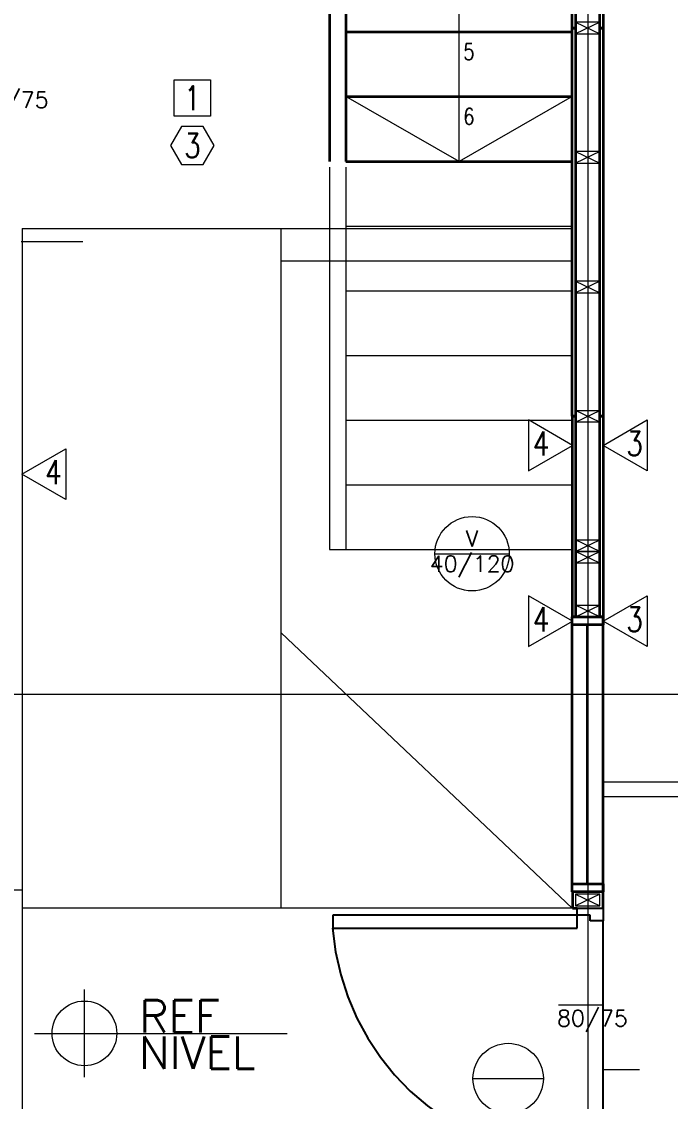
# Model space of a CAD drawing. Header units: inches. Extents: x 10.8 to 60.4, y 12.2 to 79.7.
# Drawn here: x 27.41 to 29.415, y 17.876 to 21.213 of the extents above; entities that cross this region are included whole.
import ezdxf
from ezdxf.enums import TextEntityAlignment as Align

# ---------------------------------------------------------------- set-up
doc = ezdxf.new("R2010")
doc.units = ezdxf.units.IN
doc.header["$MEASUREMENT"] = 0
doc.linetypes.add('CENTER', pattern=[2, 1.25, -0.25, 0.25, -0.25])
doc.layers.add('_AUX', color=210, linetype='Continuous', lineweight=18, plot=False)
for name, color, linetype, lineweight in [('A-ANNO-SYMB', 3, 'Continuous', 18), ('A-ANNO-TEXT', 3, 'Continuous', 18), ('A-DOOR-FULL', 4, 'Continuous', 25), ('A-DOOR-SYMB', 3, 'Continuous', 18), ('A-ELEV-IDEN', 3, 'Continuous', 18), ('A-ELEV-MBE1', 7, 'Continuous', 35), ('A-ELEV-MBE2', 4, 'Continuous', 25), ('A-FURN', 8, 'Continuous', 18), ('A-SECT-MCUT', 7, 'Continuous', 35), ('A-WALL-PATT', 8, 'Continuous', 18), ('A-WALL-STUD', 3, 'Continuous', 18)]:
    doc.layers.add(name, color=color, linetype=linetype, lineweight=lineweight)
doc.styles.add('E-ROMANS', font='romans.shx', dxfattribs={"width": 0.8})

# ---------------------------------------------------------------- blocks, each defined once
blk = doc.blocks.new('UGUI')
for p, q in [((-243.4605, 127.8342), (-243.4605, 129.1342)), ((-242.7605, 129.1342), (-243.4605, 129.1342)), ((-242.7605, 127.8342), (-242.7605, 129.1342)), ((-242.7605, 127.8342), (-243.4605, 127.8342))]:
    blk.add_line(p, q)

msp = doc.modelspace()

# ---------------------------------------------------------------- linework, layer by layer
at = {"layer": '_AUX'}
msp.add_line((27.4089, 20.5334), (27.5994, 20.5334), dxfattribs=at)
at = {"layer": 'A-ANNO-SYMB'}
for p, q in [((29.1594, 25.1522), (29.1594, 13.8788)), ((27.4119, 20.5734), (29.1119, 20.5734)), ((27.4119, 20.5734), (27.4119, 18.4734)), ((28.2119, 20.4734), (28.2119, 20.5734)), ((28.2119, 20.5734), (29.1119, 20.5734)), ((28.2119, 20.4734), (28.2119, 20.5734)), ((34.2889, 19.1339), (11.4546, 19.1339)), ((28.2119, 18.4734), (27.4119, 18.4734)), ((28.2119, 18.4734), (27.5119, 18.4734)), ((27.6044, 17.9501), (27.6044, 18.2218)), ((27.45, 18.086), (28.2311, 18.086))]:
    msp.add_line(p, q, dxfattribs=at)
msp.add_lwpolyline([(29.3195, 17.9734), (29.2069, 17.9734), (29.2069, 18.1734), (29.0695, 18.1734)], dxfattribs=at)
msp.add_circle((27.6044, 18.086), 0.1, dxfattribs=at)
at = {"layer": 'A-ANNO-TEXT'}
for points in [[(27.8816, 21.0332), (27.9941, 21.0332), (27.9941, 20.9207), (27.8816, 20.9207)], [(27.9715, 20.7721), (28.0052, 20.8304), (27.9715, 20.8887), (27.9042, 20.8887), (27.8705, 20.8304), (27.9042, 20.7721)], [(29.1124, 19.9036), (28.9766, 19.982), (28.9766, 19.8251)], [(29.2074, 19.9036), (29.3433, 19.982), (29.3433, 19.8251)], [(27.4114, 19.8149), (27.5473, 19.8933), (27.5473, 19.7365)], [(29.1124, 19.3599), (28.9766, 19.4384), (28.9766, 19.2815)], [(29.2074, 19.3599), (29.3433, 19.4384), (29.3433, 19.2815)]]:
    msp.add_lwpolyline(points, close=True, dxfattribs=at)
at = {"layer": 'A-DOOR-FULL', "linetype": 'CENTER'}
for points in [[(29.1269, 18.4512), (29.1269, 18.4734), (29.2069, 18.4734), (29.2069, 18.4334), (29.1669, 18.4334), (29.1669, 18.4512), (29.1269, 18.4512)], [(28.3714, 18.4112), (29.1269, 18.4112), (29.1269, 18.4512), (28.3714, 18.4512), (28.3714, 18.4112)]]:
    msp.add_lwpolyline(points, dxfattribs=at)
msp.add_arc((29.1444, 18.4707), 0.7753, 184.4047, 268.7104, dxfattribs=at)
at = {"layer": 'A-DOOR-SYMB'}
for points in [[(28.6873, 19.5684), (28.9173, 19.5684)], [(28.805, 17.9464), (29.0225, 17.9464)]]:
    msp.add_lwpolyline(points, dxfattribs=at)
for centre, radius in [((28.8023, 19.5684), 0.115), ((28.9137, 17.9464), 0.1088)]:
    msp.add_circle(centre, radius, dxfattribs=at)
at = {"layer": 'A-ELEV-IDEN'}
for p, q in [((28.3619, 20.7636), (28.3619, 19.5814)), ((28.4119, 20.7636), (28.4119, 19.5814)), ((28.3619, 19.5814), (29.1119, 19.5814)), ((29.2074, 18.8634), (32.2189, 18.8634)), ((29.2074, 18.8184), (32.2189, 18.8184))]:
    msp.add_line(p, q, dxfattribs=at)
for points in [[(28.7619, 20.7814), (28.7619, 21.7314), (28.4119, 21.7314)], [(29.1119, 20.9814), (28.7619, 20.7814), (28.4119, 20.9814)], [(28.4119, 20.5814), (29.1119, 20.5814)], [(28.4119, 20.3814), (29.1119, 20.3814)], [(28.4119, 20.1814), (29.1119, 20.1814)], [(28.4119, 19.9814), (29.1119, 19.9814)], [(28.4119, 19.7814), (29.1119, 19.7814)]]:
    msp.add_lwpolyline(points, dxfattribs=at)
at = {"layer": 'A-ELEV-MBE1'}
for p, q in [((28.3619, 21.3814), (28.3619, 20.7814)), ((28.4119, 21.3814), (28.4119, 20.7814)), ((29.1114, 18.5234), (29.1114, 19.3734)), ((29.2074, 18.5234), (29.2074, 19.3734))]:
    msp.add_line(p, q, dxfattribs=at)
at = {"layer": 'A-ELEV-MBE1', "linetype": 'Continuous'}
msp.add_line((29.1589, 18.5484), (29.1589, 19.3479), dxfattribs=at)
at = {"layer": 'A-ELEV-MBE1'}
for points in [[(28.4119, 21.1814), (29.1119, 21.1814)], [(28.4119, 20.9814), (29.1119, 20.9814)], [(28.4119, 20.7814), (29.1119, 20.7814)]]:
    msp.add_lwpolyline(points, dxfattribs=at)
for points in [[(29.1114, 19.3484), (29.1114, 19.3734), (29.2074, 19.3734), (29.2074, 19.3484)], [(29.1114, 18.5234), (29.1114, 18.5484), (29.2074, 18.5484), (29.2074, 18.5234)]]:
    msp.add_lwpolyline(points, close=True, dxfattribs=at)
at = {"layer": 'A-ELEV-MBE2'}
msp.add_line((29.2069, 17.7134), (29.2069, 18.4334), dxfattribs=at)
at = {"layer": 'A-FURN'}
for p, q in [((28.2119, 20.4734), (29.1119, 20.4734)), ((28.2119, 18.4734), (28.2119, 20.4734)), ((29.1119, 20.4734), (29.1119, 18.4734)), ((29.1119, 18.4734), (28.2119, 19.3244)), ((29.1119, 18.4734), (28.2119, 18.4734))]:
    msp.add_line(p, q, dxfattribs=at)
at = {"layer": 'A-SECT-MCUT'}
for p, q in [((29.112, 18.5234), (29.112, 18.4734)), ((29.2069, 18.4734), (29.2069, 18.5234)), ((29.112, 18.4734), (29.1269, 18.4734))]:
    msp.add_line(p, q, dxfattribs=at)
for points in [[(29.2069, 22.1704), (29.2069, 21.1934), (29.1969, 21.1934), (29.1969, 22.1704)], [(29.1219, 22.0854), (29.1219, 21.1934), (29.1119, 21.1934), (29.1119, 22.0854)], [(29.1219, 21.1934), (29.1219, 19.9934), (29.1119, 19.9934), (29.1119, 21.1934)], [(29.2069, 21.1934), (29.2069, 19.9934), (29.1969, 19.9934), (29.1969, 21.1934)], [(29.122, 19.9934), (29.122, 19.3734), (29.112, 19.3734), (29.112, 19.9934)], [(29.2069, 19.9934), (29.207, 19.3734), (29.197, 19.3734), (29.1969, 19.9934)]]:
    msp.add_lwpolyline(points, close=True, dxfattribs=at)
at = {"layer": 'A-WALL-PATT', "ltscale": 0.1}
for p, q in [((29.1594, 21.1684), (29.1594, 20.8184)), ((29.1594, 20.7684), (29.1594, 20.4184)), ((29.1594, 20.3684), (29.1594, 20.0184)), ((29.1594, 19.9684), (29.1594, 19.6184)), ((29.1594, 19.5394), (29.1594, 19.4094))]:
    msp.add_line(p, q, dxfattribs=at)
at = {"layer": 'A-WALL-STUD'}
for p, q in [((29.1969, 21.2114), (29.1219, 21.1754)), ((29.1219, 21.2114), (29.1969, 21.1754)), ((29.1969, 20.8114), (29.1219, 20.7754)), ((29.1219, 20.8114), (29.1969, 20.7754)), ((29.1969, 20.4114), (29.1219, 20.3754)), ((29.1219, 20.4114), (29.1969, 20.3754)), ((29.1969, 19.9754), (29.1219, 20.0114)), ((29.1219, 19.9754), (29.1969, 20.0114)), ((29.1969, 19.5754), (29.1219, 19.6114)), ((29.1219, 19.5754), (29.1969, 19.6114)), ((29.1969, 19.5394), (29.1219, 19.5754)), ((29.1219, 19.5394), (29.1969, 19.5754)), ((29.197, 19.3734), (29.122, 19.4094)), ((29.122, 19.3734), (29.197, 19.4094)), ((29.1969, 18.5164), (29.1219, 18.4804)), ((29.1219, 18.5164), (29.1969, 18.4804))]:
    msp.add_line(p, q, dxfattribs=at)
for points in [[(29.1969, 21.2114), (29.1219, 21.2114), (29.1219, 21.1754), (29.1969, 21.1754)], [(29.1969, 20.8114), (29.1219, 20.8114), (29.1219, 20.7754), (29.1969, 20.7754)], [(29.1969, 20.4114), (29.1219, 20.4114), (29.1219, 20.3754), (29.1969, 20.3754)], [(29.1969, 19.9754), (29.1219, 19.9754), (29.1219, 20.0114), (29.1969, 20.0114)], [(29.1969, 19.5754), (29.1219, 19.5754), (29.1219, 19.6114), (29.1969, 19.6114)], [(29.1969, 19.5394), (29.1219, 19.5394), (29.1219, 19.5754), (29.1969, 19.5754)], [(29.197, 19.3734), (29.122, 19.3734), (29.122, 19.4094), (29.197, 19.4094)], [(29.1969, 18.5164), (29.1219, 18.5164), (29.1219, 18.4804), (29.1969, 18.4804)]]:
    msp.add_lwpolyline(points, close=True, dxfattribs=at)

# ---------------------------------------------------------------- block references
at = {"layer": 'A-ANNO-SYMB', "xscale": -1, "rotation": 270}
msp.add_blockref('UGUI', (-101.7222, 261.2898), dxfattribs=at)

# ---------------------------------------------------------------- texts
at = {"layer": 'A-ANNO-TEXT', "attachment_point": 5, "style": 'E-ROMANS'}
for s, insert, char_height, rotation in [('\\pi-0.3,l0.3,t0.3;5', (28.7925, 21.1203), 0.05, 0.0005), ('\\pi-0.45,l0.45,t0.45;1', (27.9379, 20.977), 0.075, 0.0005), ('\\pi-0.3,l0.3,t0.3;6', (28.7925, 20.9203), 0.05, 0.0005), ('\\pi-0.45,l0.45,t0.45;3', (27.9379, 20.8304), 0.075, 0.0005), ('\\pi-0.45,l0.45,t0.45;4', (29.0155, 19.9092), 0.075, 0.0005), ('\\pi-0.45,l0.45,t0.45;3', (29.3043, 19.9092), 0.075, 359.9995), ('\\pi-0.45,l0.45,t0.45;4', (27.5084, 19.8206), 0.075, 359.9995), ('\\pi-0.45,l0.45,t0.45;4', (29.0155, 19.3656), 0.075, 0.0005), ('\\pi-0.45,l0.45,t0.45;3', (29.3043, 19.3656), 0.075, 359.9995)]:
    msp.add_mtext(s, dxfattribs=dict(at, insert=insert, char_height=char_height, rotation=rotation))
at = {"layer": 'A-ANNO-TEXT', "style": 'E-ROMANS'}
for tag, text, p in [('80/75', 'x/x', (27.3843, 20.9966)), ('40/120', 'xx/xxx', (28.8023, 19.5624)), ('80/75', 'x/x', (29.174, 18.1575))]:
    msp.add_attdef(tag, text=text, height=0.05, dxfattribs=at).set_placement(p, align=Align.TOP_CENTER)
msp.add_attdef('V', text='V', height=0.05, dxfattribs=at).set_placement((28.8023, 19.5758), align=Align.BOTTOM_CENTER)
msp.add_attdef('REF', text='', height=0.1, dxfattribs=at).set_placement((27.7741, 18.0589), align=Align.BOTTOM_LEFT)
msp.add_attdef('NIVEL', text='%%P0,00', height=0.1, dxfattribs=at).set_placement((27.7733, 18.076), align=Align.TOP_LEFT)

doc.saveas('drawing.dxf')
